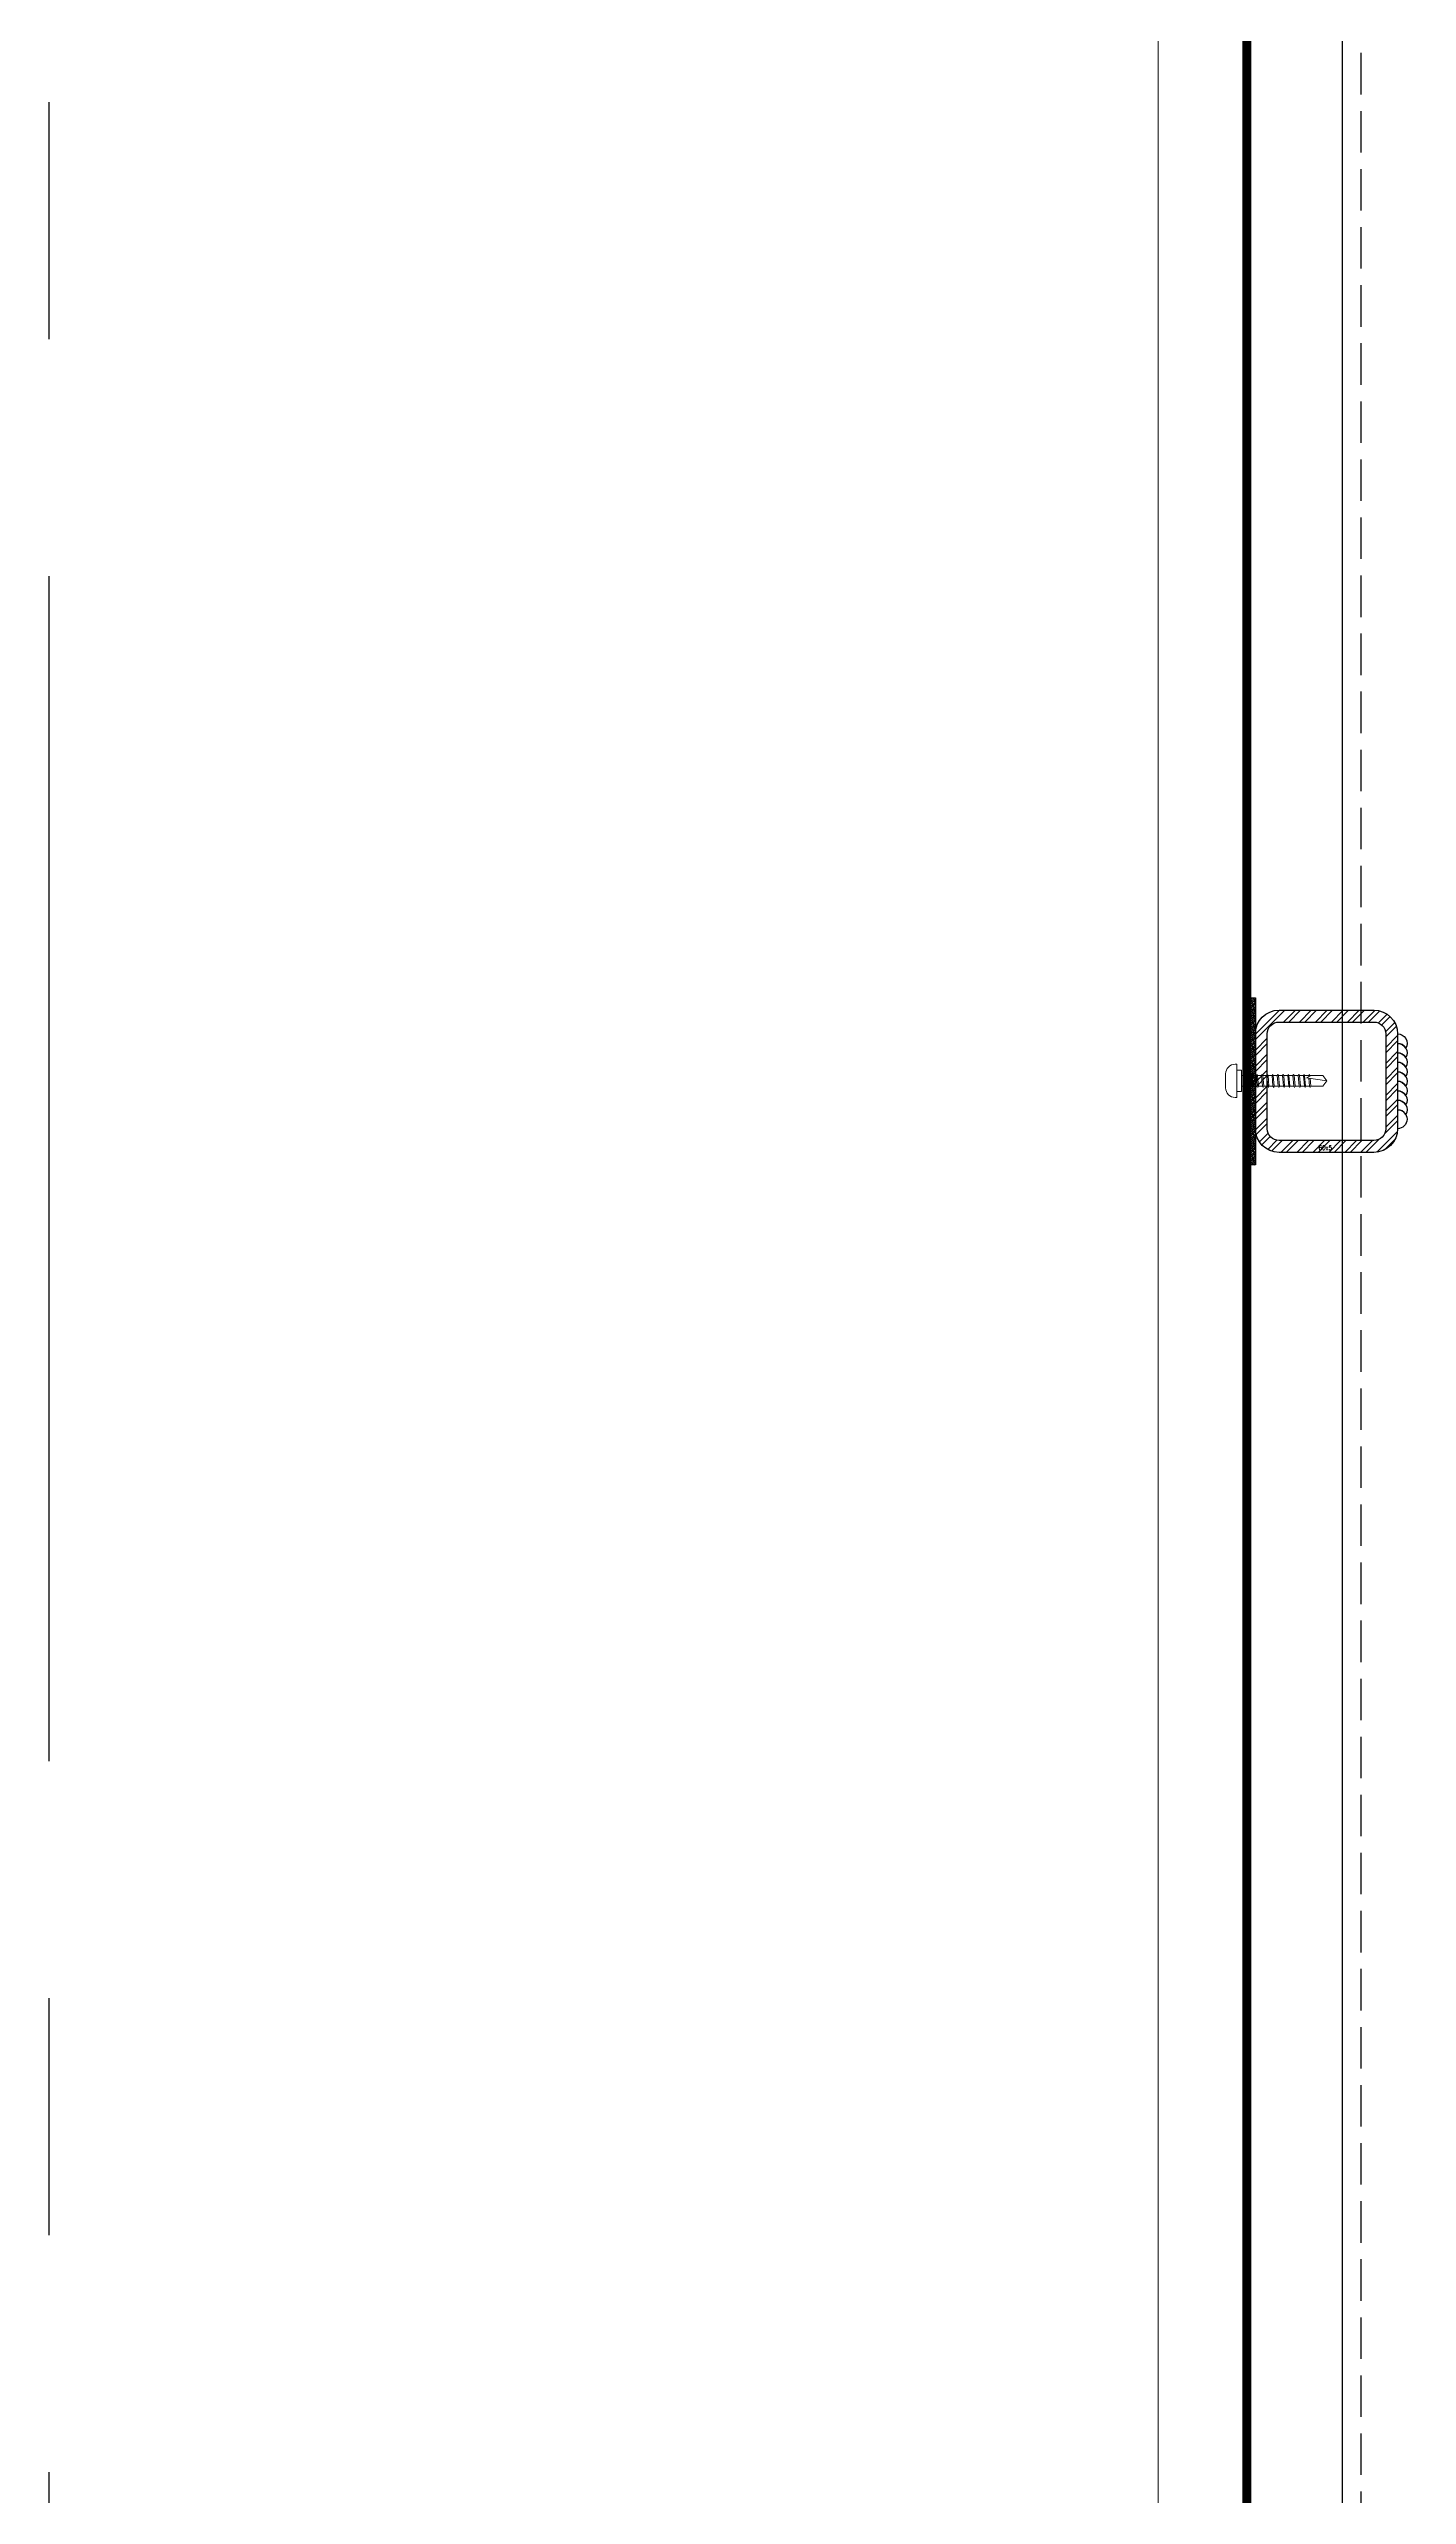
# Model space of a CAD drawing. Extents: x 220580 to 2027826, y -309201 to 71987.
# Drawn here: x 1041305 to 1041878, y -161528 to -160496 of the extents above; entities that cross this region are included whole.
import ezdxf
from ezdxf.enums import TextEntityAlignment as Align

# ---------------------------------------------------------------- set-up
doc = ezdxf.new("R2010")
doc.units = 0
doc.linetypes.add('CENTER', pattern=[2, 1.25, -0.25, 0.25, -0.25])
doc.linetypes.add('ZN-DASH', pattern=[0.35, 0.25, -0.1])
for name, color, linetype in [('!ZN4-配件-11', 11, 'Continuous'), ('!ZN5-钢材投影-40', 40, 'Continuous'), ('!ZN5-钢材断面-2', 2, 'Continuous'), ('!ZN6-虚线-8', 8, 'ZN-DASH'), ('1 轴线 辅助线', 1, 'CENTER'), ('11紧固件', 11, 'Continuous'), ('Fill', 8, 'Continuous'), ('焊缝', 8, 'Continuous')]:
    doc.layers.add(name, color=color, linetype=linetype)
for name, color, linetype, lineweight in [('0_SCREW RIVET', 4, 'Continuous', 15), ('彩钢板', 6, 'Continuous', 15), ('防火岩棉', 252, 'Continuous', 13)]:
    doc.layers.add(name, color=color, linetype=linetype, lineweight=lineweight)
doc.layers.add('@ZN-型材编号（非打印层）', color=8, linetype='Continuous', plot=False)
doc.styles.add('DHTEXT-1', font='ROMANS.shx', dxfattribs={"width": 0.7, "bigfont": 'CHINESE.shx'})

# ---------------------------------------------------------------- blocks, each defined once
blk = doc.blocks.new('$紧固件$00000145')
at = {"layer": '0_SCREW RIVET'}
for p, q in [((-1.72345892507292, 9.403125457221904), (-1.723458925080195, 7.215915246841178)), ((-1.72345892507292, 6.713999003975914), (-1.723459026899947, 5.007581955684145)), ((-1.723459026885395, 4.505665712818882), (-1.723459128712422, 2.799248664527113)), ((-1.723459128705146, 2.297332421661849), (-1.723459230532173, 0.5909153733700805)), ((-1.723459230517621, 0.088999130504817), (-1.723459332344648, -1.617417917786952)), ((2.776541074927081, 9.403125457221904), (2.776541074912528, 7.610266745487023)), ((2.776541074919804, 7.108350502592655), (2.776540973100053, 5.40193345432999)), ((2.776540973107329, 4.900017211435623), (2.776540871287578, 3.193600163172958)), ((2.776540871287578, 2.69168392027859), (2.776540769467827, 0.9852668720159254)), ((2.776540769475103, 0.4833506291215581), (2.776540667655352, -1.223066419141105)), ((-1.723459332337373, -2.119334160652215), (-1.723459434157124, -3.825751208943984)), ((-1.723459434149848, -4.327667451809248), (-1.723459535976875, -6.034084500101017)), ((-1.723459535962323, -6.53600074296628), (-1.723459637789349, -8.242417791258049)), ((-1.723459637782073, -8.744334034123312), (-1.723459739609101, -10.45075108241508)), ((2.776540667655352, -1.724982662035472), (2.776540565835601, -3.431399710298138)), ((2.776540565842877, -3.933315953192505), (2.776540464023125, -5.63973300145517)), ((2.776540464023125, -6.141649244349537), (2.77654036221065, -7.848066292612202)), ((2.77654036221065, -8.34998253550657), (2.776540260390899, -10.05639958376923)), ((-1.723459739594549, -10.95266732528034), (-1.723459841421576, -12.65908437357211)), ((-1.7234598414143, -13.16100061643738), (-1.723459943241327, -14.86741766472915)), ((-1.723459943226775, -15.36933390759441), (-1.723460045053803, -17.07575095588618)), ((-1.72345888227574, -17.57766709685893), (-1.723458925080199, -19.28408475315882)), ((-1.723458925080199, -19.78600099602409), (-1.7234589250802, -24.79740547093024)), ((2.776540260398175, -10.5583158266636), (2.776540158578424, -12.26473287492627)), ((2.776540158578424, -12.76664911782063), (2.776540056758673, -14.4730661660833)), ((2.776540056765949, -14.97498240897767), (2.776539954946198, -16.68139945724033)), ((2.776541117716985, -17.18331559824219), (2.776541074912526, -18.88973325452753)), ((2.776541074919802, -19.39164949740734), (2.776541074927076, -24.79634349215121)), ((-1.7234589250802, -24.79740547093024), (0.5265410749198001, -26.5968745427781)), ((0.5265410749198001, -26.5968745427781), (2.777248633014091, -24.79577727868673))]:
    blk.add_line(p, q, dxfattribs=at)
blk.add_lwpolyline([(-6.47345892507292, 12.13881621596011, -0.4142135623730904), (-2.473458925080195, 16.13881621596011), (3.526541074919805, 16.13881621596011, -0.4142135623731018), (7.526541074927081, 12.1388162159601), (7.526541074919805, 12.1531254572219), (7.526541074912529, 11.4031254572219), (-6.473458925087471, 11.4031254572219), (-6.473458925080195, 12.1531254572219)], format="xyb", close=True, dxfattribs=at)
for points in [[(-3.973458925102023, 11.4031254572219), (5.026541074912529, 11.4031254572219), (5.026541074927081, 9.40312545720735), (-3.973458925087471, 9.403125457221904)], [(-1.723458925058368, 6.713999003975914), (2.776541074919804, 7.108350502592655), (3.276541074919804, 7.40312545720735), (2.776541074912528, 7.610266745487023), (-1.723458925080195, 7.215915246841178), (-2.223458925080195, 6.921140292226482)], [(-1.723459026870843, 4.505665712818882), (2.776540973107329, 4.900017211435623), (3.276540973100053, 5.194792166050318), (2.776540973100053, 5.40193345432999), (-1.723459026899947, 5.007581955684145), (-2.223459026899947, 4.71280700106945)], [(-1.723459128690594, 2.297332421661849), (2.776540871287578, 2.69168392027859), (3.276540871287578, 2.986458874893286), (2.776540871287578, 3.193600163172958), (-1.723459128712422, 2.799248664527113), (-2.223459128712422, 2.504473709912418)], [(-1.723459230503069, 0.088999130504817), (2.776540769475103, 0.4833506291215581), (3.276540769475103, 0.7781255837362533), (2.776540769467827, 0.9852668720159254), (-1.723459230532173, 0.5909153733700805), (-2.223459230532173, 0.2961404187553853)], [(-1.723459332322821, -2.119334160652215), (2.776540667655352, -1.724982662035472), (3.276540667655352, -1.430207707420777), (2.776540667655352, -1.223066419141105), (-1.723459332344648, -1.617417917786952), (-2.223459332344648, -1.912192872401647)], [(-1.723459434135296, -4.327667451809248), (2.776540565842877, -3.933315953192505), (3.276540565842877, -3.63854099857781), (2.776540565835601, -3.431399710298138), (-1.723459434157124, -3.825751208943984), (-2.223459434157124, -4.120526163558679)], [(-1.723459535947771, -6.53600074296628), (2.776540464023125, -6.141649244349537), (3.276540464023125, -5.846874289734842), (2.776540464023125, -5.63973300145517), (-1.723459535976875, -6.034084500101017), (-2.223459535976875, -6.328859454715712)], [(-1.723459637767522, -8.744334034123312), (2.77654036221065, -8.34998253550657), (3.27654036221065, -8.055207580891874), (2.77654036221065, -7.848066292612202), (-1.723459637789349, -8.242417791258049), (-2.223459637789349, -8.537192745872744)], [(-1.723459739579997, -10.95266732528034), (2.776540260398175, -10.5583158266636), (3.276540260398175, -10.26354087204891), (2.776540260390899, -10.05639958376923), (-1.723459739609101, -10.45075108241508), (-2.223459739609101, -10.74552603702978)], [(-1.723459841399748, -13.16100061643738), (2.776540158578424, -12.76664911782063), (3.276540158578424, -12.47187416320594), (2.776540158578424, -12.26473287492627), (-1.723459841421576, -12.65908437357211), (-2.223459841421576, -12.95385932818681)], [(-1.723459943212223, -15.36933390759441), (2.776540056765949, -14.97498240897767), (3.276540056765949, -14.68020745436297), (2.776540056758673, -14.4730661660833), (-1.723459943241327, -14.86741766472915), (-2.223459943234051, -15.16219261934384)], [(-1.723460045024699, -17.57766719875144), (2.776539954946198, -17.1833157001347), (3.276539954946198, -16.88854074552), (2.776539954946198, -16.68139945724033), (-1.723460045053803, -17.07575095588618), (-2.223460045053803, -17.37052591050087)]]:
    blk.add_lwpolyline(points, close=True, dxfattribs=at)
for points in [[(1.712834993166322, -18.98294971839277), (-1.723458925080199, -19.28408475315882), (-2.223458925080199, -19.57885970777352), (-1.723458925065647, -19.78600099603864), (1.633550982718585, -19.4918139097972)], [(0.5265410749198001, -26.5968745427781), (1.870494929804405, -17.97104964300161), (2.508544157171851, -19.40532037817684), (2.479162903902758, -19.43979999974181), (2.776774665253466, -19.9027701047853)], [(2.297842158346608, -18.93168339566546), (2.776541074912526, -18.88973325452753), (3.276541074919802, -19.09687454279265), (2.776541074919802, -19.39164949740734), (2.499505797983144, -19.41592711444173)]]:
    blk.add_lwpolyline(points, dxfattribs=at)
blk = doc.blocks.new('方管钢60x5')
at = {"layer": 'Fill'}
h = blk.add_hatch(dxfattribs=at)
h.set_pattern_fill('ANSI32', color=8, scale=0.5, style=0)
h.set_pattern_definition([(45, (-2913.374581033727, -800.7011596636999), (-3.367596045400933, 3.367596045400933), []), (45, (-2911.129516033727, -800.7011596636999), (-3.367596045400933, 3.367596045400933), [])])
edge = h.paths.add_edge_path(flags=16)
edge.add_line((-20, 25), (20, 25))
edge.add_arc((20, 20), 5, 0, 90, ccw=False)
edge.add_line((25, 20), (25, -20))
edge.add_arc((20, -20), 5, 270, 360, ccw=False)
edge.add_line((20, -25), (-20, -25))
edge.add_arc((-20, -20), 5, 180, 270, ccw=False)
edge.add_line((-25, -20), (-25, 20))
edge.add_arc((-20, 20), 5, 90, 180, ccw=False)
edge = h.paths.add_edge_path()
edge.add_line((-20, 30), (20, 30))
edge.add_arc((20, 20), 10, 0, 90, ccw=False)
edge.add_line((30, 20), (30, -20))
edge.add_arc((20, -20), 10, 270, 360, ccw=False)
edge.add_line((20, -30), (-20, -30))
edge.add_arc((-20, -20), 10, 180, 270, ccw=False)
edge.add_line((-30, -20), (-30, 20))
edge.add_arc((-20, 20), 10, 90, 180, ccw=False)
for points in [[(-20, 30), (20, 30, -0.4142135623730951), (30, 20), (30, -20, -0.4142135623730951), (20, -30), (-20, -30, -0.4142135623730951), (-30, -20), (-30, 20, -0.4142135623730951)], [(-20, 25), (20, 25, -0.414213562373095), (25, 20), (25, -20, -0.414213562373095), (20, -25), (-20, -25, -0.414213562373095), (-25, -20), (-25, 20, -0.414213562373095)]]:
    blk.add_lwpolyline(points, format="xyb", close=True)
at = {"layer": '@ZN-型材编号（非打印层）', "style": 'DHTEXT-1', "width": 0.7}
blk.add_text('60x5', height=2, dxfattribs=at).set_placement((-0.5126066602133506, -28.03511422043869), align=Align.MIDDLE_CENTER)
blk = doc.blocks.new('*U1980')
at = {"layer": '!ZN5-钢材断面-2'}
blk.add_blockref('方管钢60x5', (-5.684341886080801e-14, -1.70530256582424e-13), dxfattribs=at)

msp = doc.modelspace()

# ---------------------------------------------------------------- hatches: boundary and pattern name
at = {"layer": 'Fill', "ltscale": 50}
h = msp.add_hatch(dxfattribs=at)
h.set_pattern_fill('ANSI38', color=256, scale=0.4, style=0)
h.set_pattern_definition([(45, (1042399.484824505, -160967.1421670892), (-0.4490128060534577, 0.4490128060534577), []), (135, (1042399.484824505, -160967.1421670892), (-1.347038418160373, 0.4490128060534578), [1.5875, -0.9525000000000001])])
h.paths.add_polyline_path([(1041813.671605098, -160896.6612060747), (1041813.671605098, -160967.1421670892), (1041808.671605098, -160967.1421670892), (1041808.671605098, -160896.6612060747)])

# ---------------------------------------------------------------- linework, layer by layer
at = {"layer": '!ZN5-钢材投影-40', "ltscale": 0.3}
msp.add_line((1041850.278930814, -160021.5519968116), (1041850.26989766, -162671.4261414676), dxfattribs=at)
at = {"layer": '!ZN6-虚线-8', "color": 8, "linetype": 'ZN-DASH', "ltscale": 70}
msp.add_line((1041858.26989766, -162671.4261414676), (1041858.278930814, -160021.5519968116), dxfattribs=at)
at = {"layer": '1 轴线 辅助线', "ltscale": 400}
msp.add_line((1041304.671609076, -155118.7052634166), (1041304.671609076, -181325.6025855831), dxfattribs=at)
at = {"layer": '11紧固件', "ltscale": 50}
msp.add_lwpolyline([(1041813.671605098, -160896.6612060747), (1041813.671605098, -160967.1421670892), (1041808.671605098, -160967.1421670892), (1041808.671605098, -160896.6612060747), (1041813.671605098, -160896.6612060747)], dxfattribs=at)
at = {"layer": '彩钢板', "color": 1}
msp.add_line((1041772.671605099, -160107.3310630283), (1041772.671605099, -162258.9543804601), dxfattribs=at)
at = {"layer": '焊缝', "ltscale": 1000}
msp.add_lwpolyline([(1041873.671605098, -160911.8357030731, -0.5773502691896255), (1041877.135706713, -160917.8357030731, 0.2679491924311229), (1041873.671605098, -160915.8357030731, -0.5773502691896255), (1041877.135706713, -160921.8357030731, 0.2679491924311229), (1041873.671605098, -160919.8357030731, -0.5773502691896255), (1041877.135706713, -160925.8357030731, 0.2679491924311229), (1041873.671605098, -160923.8357030731, -0.5773502691896255), (1041877.135706713, -160929.8357030731, 0.2679491924311229), (1041873.671605098, -160927.8357030731, -0.5773502691896255), (1041877.135706713, -160933.8357030731, 0.2679491924311229), (1041873.671605098, -160931.8357030731, -0.5773502691896255), (1041877.135706713, -160937.8357030731, 0.2679491924311229), (1041873.671605098, -160935.8357030731, -0.5773502691896255), (1041877.135706713, -160941.8357030731, 0.2679491924311229), (1041873.671605098, -160939.8357030731, -0.5773502691896255), (1041877.135706713, -160945.8357030731, 0.2679491924311229), (1041873.671605098, -160943.8357030731, -0.9999999999999999), (1041873.671605098, -160951.8357030731, -0.9999999999999999)], format="xyb", dxfattribs=at)
at = {"layer": '防火岩棉', "color": 0, "const_width": 3.749999990926649}
msp.add_lwpolyline([(1041854.026683083, -160025.2319271053), (1041810.02785685, -160027.431868417), (1041810.027856439, -162258.9543804601)], dxfattribs=at)

# ---------------------------------------------------------------- block references
at = {"layer": '!ZN4-配件-11'}
msp.add_blockref('*U1980', (1041843.671605098, -160931.8357030731), dxfattribs=at)
at = {"rotation": 90}
msp.add_blockref('$紧固件$00000145', (1041817.274730555, -160932.1877471496), dxfattribs=at)

doc.saveas('drawing.dxf')
